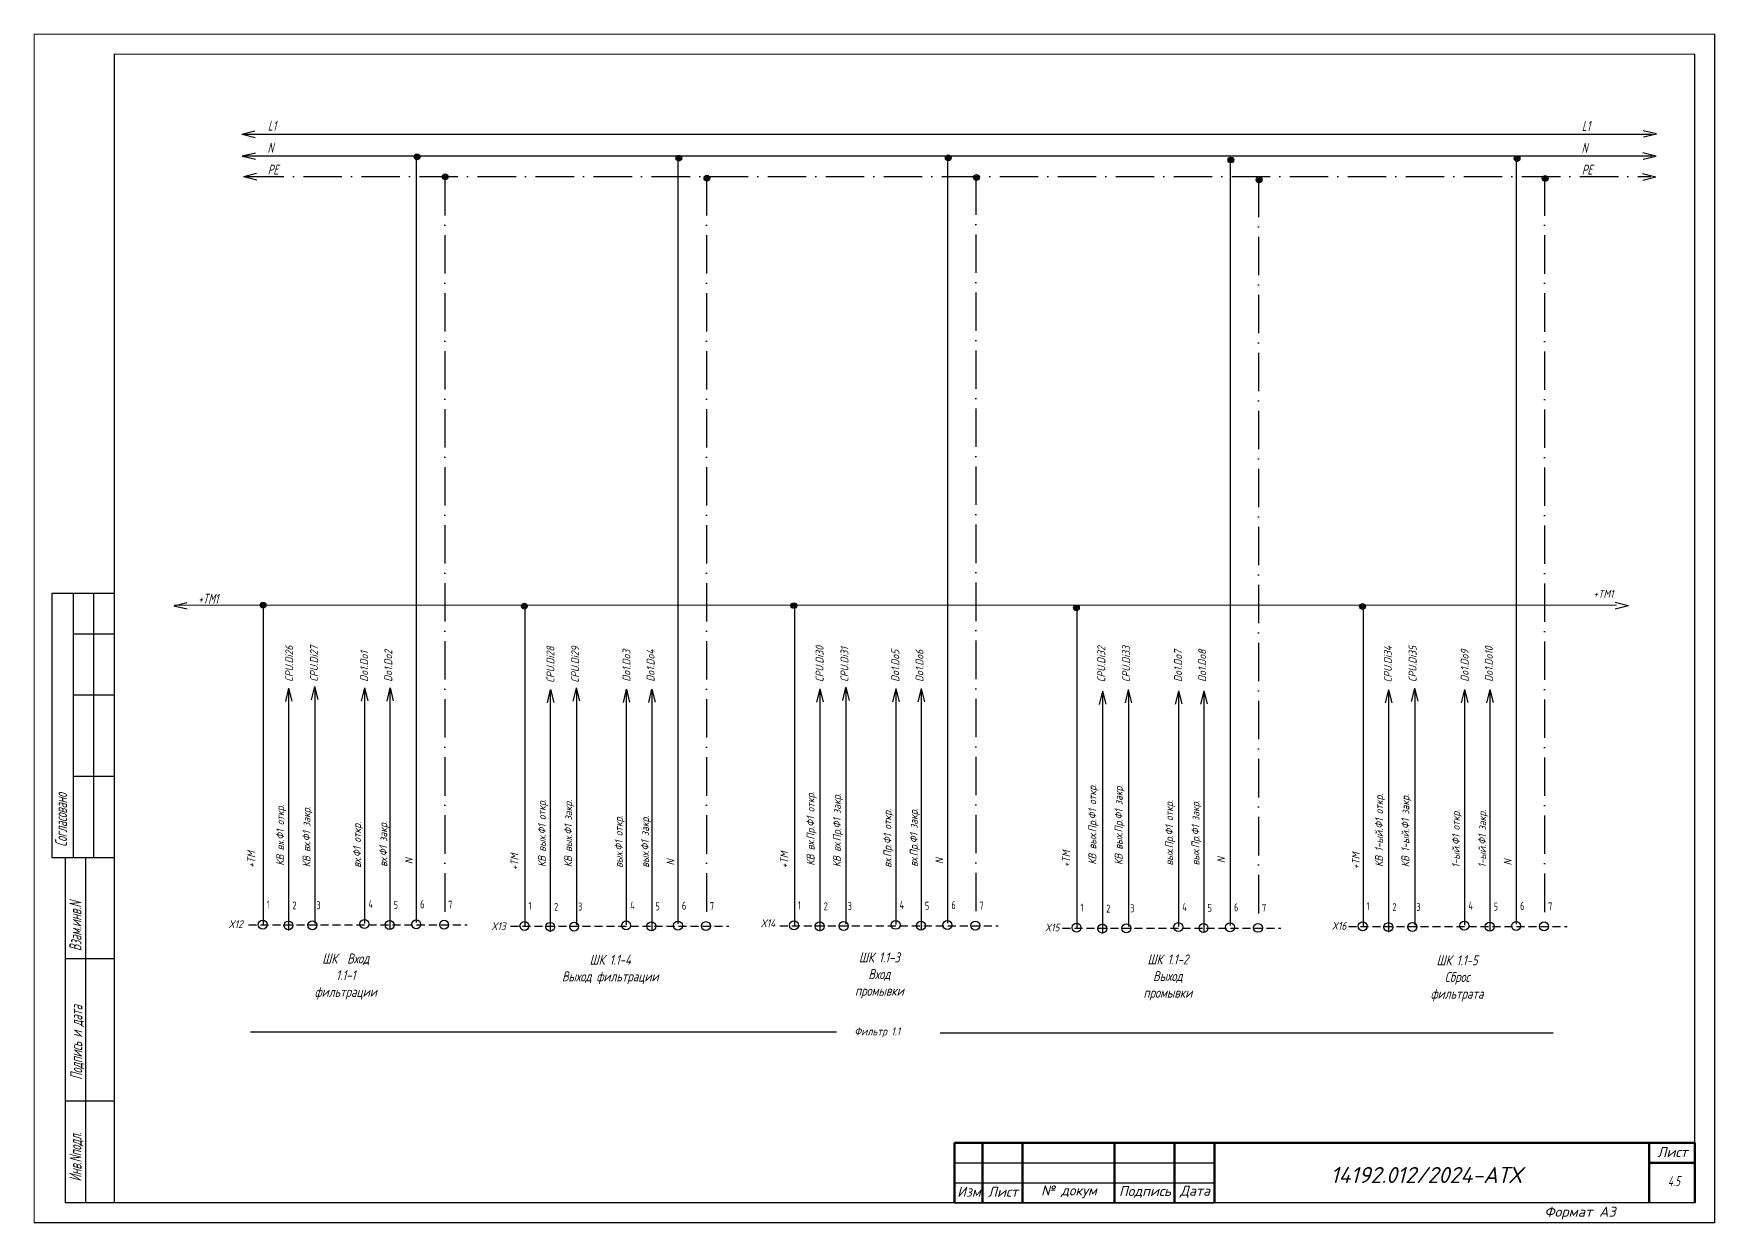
# Model space of a CAD drawing. Header units: millimetres. Extents: x 1510 to 10524, y 7125 to 13164.
# Drawn here: x 4761.3 to 5181.6, y 9991.3 to 10288.6 of the extents above; entities that cross this region are included whole.
import ezdxf
from ezdxf.enums import TextEntityAlignment as Align

# ---------------------------------------------------------------- set-up
doc = ezdxf.new("R2010")
doc.units = ezdxf.units.MM
doc.header["$LTSCALE"] = 4
for name, pattern in [('ACAD_ISO10W100', [18, 12, -3, 0, -3]), ('DASHED', [0.75, 0.5, -0.25]), ('SolidLine', [0])]:
    doc.linetypes.add(name, pattern=pattern)
for name, color, linetype in [('LOC', 8, 'Continuous'), ('RED_2.5mm^2', 1, 'Continuous'), ('SYMS', 7, 'Continuous'), ('Вспомогательная', 1, 'Continuous'), ('Текст', 2, 'Continuous')]:
    doc.layers.add(name, color=color, linetype=linetype)
for name, color, linetype, lineweight in [('RAMKA', 7, 'Continuous', 25), ('SHTAMP', 7, 'SolidLine', 25), ('Основеая', 5, 'Continuous', 60), ('СХЕМА', 7, 'Continuous', 25)]:
    doc.layers.add(name, color=color, linetype=linetype, lineweight=lineweight)
doc.styles.add('COTES', font='cs_gost2304.shx', dxfattribs={"width": 0.75, "oblique": 15})
doc.styles.add('ISOCPEUR', font='isocpeui.ttf')
doc.styles.add('Simplex00.10.00', font='simplex.shx')
doc.styles.add('Simplex25.085.15', font='', dxfattribs={"width": 0.85, "oblique": 15, "height": 2.5})
doc.styles.add('WD', font='romans.shx')
doc.styles.add('ГОСТ', font='isocpeur.ttf', dxfattribs={"oblique": 15})
doc.styles.add('Стиль мой-1', font='', dxfattribs={"width": 0.85, "oblique": 15, "height": 2.5})
doc.styles.get('Simplex25.085.15').set_extended_font_data('GOST type A')
doc.styles.get('Стиль мой-1').set_extended_font_data('GOST type A')

# ---------------------------------------------------------------- blocks, each defined once
blk = doc.blocks.new('Формат А3')
at = {"color": 0, "linetype": 'Continuous', "const_width": 0.3}
for points in [[(-420, 297), (0, 297), (0, 0), (-420, 0)], [(-400, 5), (-400, 292), (-5, 292), (-5, 5)]]:
    blk.add_lwpolyline(points, close=True, dxfattribs=at)
at = {"color": 0, "linetype": 'Continuous', "style": 'Simplex00.10.00', "oblique": 15}
blk.add_text('Формат А3', height=2.5, dxfattribs=at).set_placement((-33.67, 2.75), align=Align.MIDDLE_CENTER)
blk = doc.blocks.new('A$C73A268AF')
at = {"lineweight": 30}
for p, q in [((4.57, 157.46), (20.05, 157.46)), ((4.57, 157.46), (4.57, 91.46)), ((9.89, 157.46), (9.89, 91.46)), ((14.97, 157.46), (14.97, 91.46)), ((9.89, 147.31), (20.05, 147.31)), ((9.89, 132.08), (20.05, 132.08)), ((9.89, 111.77), (20.05, 111.77)), ((4.57, 91.46), (20.05, 91.46)), ((7.96, 5.15), (7.96, 91.46)), ((13.04, 5.15), (13.04, 91.46)), ((20.15, 66.08), (7.96, 66.08)), ((20.15, 30.54), (7.96, 30.54))]:
    blk.add_line(p, q, dxfattribs=at)
blk.add_lwpolyline([(20.15, 5.15), (7.96, 5.15)], dxfattribs=at)
at = {"layer": 'Вспомогательная', "color": 7}
for p, q in [((230.15, 15.15), (295.15, 15.15)), ((230.15, 10.15), (295.15, 10.15)), ((230.15, 5.15), (295.15, 5.15))]:
    blk.add_line(p, q, dxfattribs=at)
at = {"layer": 'Основеая', "color": 7}
for p, q in [((230.15, 20.15), (230.15, 5.15)), ((415.15, 20.15), (230.15, 20.15)), ((237.15, 20.15), (237.15, 5.15)), ((247.15, 20.15), (247.15, 5.15)), ((270.15, 20.15), (270.15, 5.15)), ((285.15, 20.15), (285.15, 5.15)), ((295.15, 20.15), (295.15, 5.15)), ((403.72, 20.15), (403.72, 5.15)), ((415.15, 20.15), (415.15, 5.15)), ((403.72, 15.15), (415.15, 15.15))]:
    blk.add_line(p, q, dxfattribs=at)
blk.add_blockref('Формат А3', (420.15, 0.15))
at = {"layer": 'RAMKA', "style": 'COTES', "oblique": 15, "width": 0.75}
for s, p in [('Согласовано', (8.35, 94.1)), ('Взам.инв.N', (11.94, 68.02)), ('Подпись и дата', (12.17, 35.86)), ('Инв.Nподл.', (11.97, 10.43))]:
    blk.add_text(s, height=3, rotation=90, dxfattribs=at).set_placement(p)
at = {"layer": 'Текст', "color": 7, "char_height": 2.5, "style": 'ГОСТ'}
for s, insert, width, attachment_point in [('{\\fISOCPEUR|b0|i0|c204|p34;Лист}', (413.32, 17.81), 11.4585, 6), ('{\\fISOCPEUR|b0|i0|c204|p34;Изм}', (233.75, 7.88), 7, 5), ('{\\fISOCPEUR|b0|i0|c204|p34;Лист}', (242.25, 7.88), 10, 5), ('{\\fISOCPEUR|b0|i0|c204|p34;№ докум}', (258.75, 7.88), 23, 5), ('{\\fISOCPEUR|b0|i0|c204|p34;Подпись}', (277.75, 7.88), 15, 5), ('{\\fISOCPEUR|b0|i0|c204|p34;Дата}', (290.25, 7.88), 10, 5)]:
    blk.add_mtext(s, dxfattribs=dict(at, insert=insert, width=width, attachment_point=attachment_point))
blk = doc.blocks.new('WDDOT')
for radius in [0.72, 0.449, 0.223]:
    blk.add_circle((0, 0), radius)
blk = doc.blocks.new('VT0W02')
blk.add_circle((0, 0), 0.0699)
at = {"style": 'WD'}
for tag, p, width in [('INST', (0.062, 0.42), 0.7), ('LOC', (0.062, 0.25), 0.7), ('DESC1', (0.053, -0.385), 0.8)]:
    blk.add_attdef(tag, p, '', height=0.125, dxfattribs=dict(at, width=width))
at = {"style": 'WD', "flags": 1}
for tag, p, height in [('X4TERM01', (-0.07, 0), 0.0125), ('X4TERMDESC01', (-0.055, -0.023), 0.025), ('X2TERMDESC01', (-0.006, 0.029), 0.025), ('STRIPSEQ', (0, 0), 0.00125), ('X2TERM01', (0, 0.07), 0.0125), ('X1TERMDESC01', (0.039, -0.003), 0.025), ('X1TERM01', (0.07, 0), 0.0125), ('LINKTERM', (0, -0.002), 0.00125), ('X8TERM01', (0, -0.07), 0.0125), ('X8TERMDESC01', (0, -0.054), 0.025)]:
    blk.add_attdef(tag, p, '', height=height, dxfattribs=at)
at = {"linetype": 'Continuous', "style": 'WD'}
for tag, p, height, width, flags in [('WIRENO', (0.062, 0.094), 0.125, 0.8, 8), ('TAGSTRIP', (0.053, -0.229), 0.125, 0.9, 8), ('DESC2', (0.053, -0.541), 0.125, 0.8, 8), ('CAT', (0.213, -0.406), 0.109, 0.8, 1), ('DESC3', (0.053, -0.698), 0.125, 0.8, 8)]:
    blk.add_attdef(tag, p, '', height=height, dxfattribs=dict(at, width=width, flags=flags))
at = {"linetype": 'Continuous', "style": 'WD', "width": 0.8, "flags": 1}
blk.add_attdef('MFG', text='', height=0.109, dxfattribs=at).set_placement((0.088, -0.406), align=Align.RIGHT)
at = {"style": 'WD', "width": 0.7, "flags": 1}
blk.add_attdef('ASSYCODE', (0.062, -0.281), '', height=0.01, dxfattribs=at)

msp = doc.modelspace()

# ---------------------------------------------------------------- linework, layer by layer
at = {"linetype": 'DASHED'}
for p, q in [((4815.05, 10065.92), (4869.65, 10065.92)), ((4880.46, 10065.58), (4935.06, 10065.58)), ((4947.81, 10065.72), (5002.41, 10065.72)), ((5018.44, 10065.15), (5073.04, 10065.15)), ((5089.95, 10065.5), (5144.55, 10065.5))]:
    msp.add_line(p, q, dxfattribs=at)
at = {"color": 7, "ltscale": 0.2}
for p, q in [((4961.96, 10039.09), (4815.56, 10039.09)), ((4987.92, 10038.92), (5141.1, 10038.92))]:
    msp.add_line(p, q, dxfattribs=at)
at = {"layer": 'RED_2.5mm^2', "linetype": 'Continuous', "ltscale": 0.2}
for p, q in [((4813.88, 10263.56), (5165.86, 10263.56)), ((4813.48, 10258.07), (5165.9, 10258.07)), ((4856.93, 10257.99), (4856.93, 10066.56)), ((4922.34, 10257.99), (4922.34, 10066.23)), ((4989.69, 10258.13), (4989.69, 10066.36)), ((5060.32, 10257.56), (5060.32, 10065.8)), ((5131.82, 10257.92), (5131.82, 10066.15)), ((4818.69, 10145.38), (4818.69, 10065.97)), ((4884.1, 10145.25), (4884.1, 10065.64)), ((4951.45, 10145.73), (4951.45, 10065.77)), ((5022.08, 10145.33), (5022.08, 10065.21)), ((5093.58, 10145.54), (5093.58, 10065.56)), ((4844.03, 10125.05), (4844.03, 10066.26)), ((4850.38, 10125.08), (4850.38, 10064.85)), ((4825.03, 10124.79), (4825.03, 10064.56)), ((4831.58, 10124.94), (4831.58, 10066.27)), ((4890.45, 10124.45), (4890.45, 10064.22)), ((4896.99, 10124.61), (4896.99, 10065.94)), ((4909.45, 10124.71), (4909.45, 10065.93)), ((4915.8, 10124.74), (4915.8, 10064.51)), ((4957.8, 10124.59), (4957.8, 10064.36)), ((4964.34, 10124.74), (4964.34, 10066.07)), ((4976.8, 10124.85), (4976.8, 10066.06)), ((4983.15, 10124.88), (4983.15, 10064.65)), ((5028.43, 10124.02), (5028.43, 10063.79)), ((5034.97, 10124.18), (5034.97, 10065.51)), ((5047.42, 10124.29), (5047.42, 10065.5)), ((5053.77, 10124.31), (5053.77, 10064.08)), ((5099.93, 10124.38), (5099.93, 10064.14)), ((5106.48, 10124.53), (5106.48, 10065.86)), ((5118.93, 10124.64), (5118.93, 10065.85)), ((5125.28, 10124.67), (5125.28, 10064.43))]:
    msp.add_line(p, q, dxfattribs=at)
at = {"layer": 'RED_2.5mm^2', "linetype": 'ACAD_ISO10W100', "ltscale": 0.2}
for p, q in [((4814.28, 10252.92), (5165.5, 10252.92)), ((4864.05, 10252.82), (4864.05, 10067.56)), ((4929.46, 10252.82), (4929.46, 10067.22)), ((4996.81, 10252.96), (4996.81, 10067.36)), ((5067.44, 10252.4), (5067.44, 10066.79)), ((5138.94, 10252.75), (5138.94, 10067.14))]:
    msp.add_line(p, q, dxfattribs=at)
at = {"layer": 'SYMS', "linetype": 'Continuous', "ltscale": 0.2}
for p, q in [((4813.36, 10263.53), (4816.63, 10264.34)), ((5166.89, 10263.59), (5163.62, 10264.39)), ((4813.4, 10263.5), (4816.67, 10262.7)), ((5166.92, 10263.55), (5163.65, 10262.74)), ((4813.48, 10258.08), (4816.75, 10258.89)), ((4813.52, 10258.04), (4816.79, 10257.24)), ((5166.78, 10258.02), (5163.51, 10258.82)), ((5166.81, 10257.98), (5163.54, 10257.17)), ((4813.77, 10252.97), (4817.04, 10253.78)), ((4813.8, 10252.94), (4817.07, 10252.14)), ((5166.72, 10252.8), (5163.45, 10253.6)), ((5166.76, 10252.76), (5163.49, 10251.95)), ((4796.36, 10145.7), (4799.63, 10146.51)), ((5159.86, 10145.68), (5156.59, 10146.48)), ((4796.4, 10145.66), (4799.66, 10144.87)), ((5159.89, 10145.65), (5156.62, 10144.84)), ((4825.03, 10125.06), (4824.23, 10121.79)), ((4825.06, 10125.1), (4825.87, 10121.83)), ((4831.49, 10125.46), (4830.69, 10122.19)), ((4831.52, 10125.5), (4832.33, 10122.23)), ((4844.01, 10125.13), (4843.22, 10121.86)), ((4844.05, 10125.17), (4844.86, 10121.9)), ((4850.36, 10125.13), (4849.56, 10121.86)), ((4850.39, 10125.17), (4851.21, 10121.9)), ((4896.9, 10125.12), (4896.1, 10121.86)), ((4896.94, 10125.16), (4897.75, 10121.89)), ((4964.25, 10125.26), (4963.45, 10121.99)), ((4964.29, 10125.3), (4965.1, 10122.03)), ((5106.39, 10125.04), (5105.59, 10121.78)), ((5106.42, 10125.08), (5107.23, 10121.81)), ((4890.44, 10124.73), (4889.64, 10121.46)), ((4890.48, 10124.76), (4891.29, 10121.49)), ((4909.43, 10124.8), (4908.63, 10121.53)), ((4909.46, 10124.83), (4910.27, 10121.56)), ((4915.77, 10124.8), (4914.97, 10121.53)), ((4915.81, 10124.83), (4916.62, 10121.56)), ((4957.79, 10124.86), (4956.99, 10121.59)), ((4957.83, 10124.9), (4958.64, 10121.63)), ((4976.78, 10124.93), (4975.98, 10121.66)), ((4976.81, 10124.97), (4977.62, 10121.7)), ((4983.12, 10124.93), (4982.32, 10121.66)), ((4983.16, 10124.97), (4983.97, 10121.7)), ((5028.42, 10124.3), (5027.62, 10121.03)), ((5028.45, 10124.33), (5029.27, 10121.06)), ((5034.88, 10124.69), (5034.08, 10121.43)), ((5034.91, 10124.73), (5035.73, 10121.46)), ((5047.41, 10124.37), (5046.61, 10121.1)), ((5047.44, 10124.4), (5048.25, 10121.13)), ((5053.75, 10124.37), (5052.95, 10121.1)), ((5053.78, 10124.4), (5054.6, 10121.13)), ((5099.93, 10124.65), (5099.13, 10121.38)), ((5099.96, 10124.68), (5100.77, 10121.41)), ((5118.91, 10124.72), (5118.11, 10121.45)), ((5118.95, 10124.75), (5119.76, 10121.48)), ((5125.26, 10124.72), (5124.46, 10121.45)), ((5125.29, 10124.75), (5126.1, 10121.48))]:
    msp.add_line(p, q, dxfattribs=at)
at = {"layer": 'СХЕМА', "color": 1, "linetype": 'Continuous', "lineweight": 20, "ltscale": 30}
msp.add_line((5156.95, 10145.81), (4796.46, 10145.81), dxfattribs=at)

# ---------------------------------------------------------------- block references
at = {"ltscale": 1.2}
msp.add_blockref('A$C73A268AF', (4761.32, 9991.35), dxfattribs=at)
at = {"layer": 'SYMS', "linetype": 'Continuous', "ltscale": 0.2}
for p in [(4857.16, 10257.84), (4922.57, 10257.5), (4989.92, 10257.64), (5060.55, 10257.07), (5132.06, 10257.42), (4864.19, 10252.89), (4929.6, 10252.55), (4996.95, 10252.69), (5067.58, 10252.12), (5139.09, 10252.47), (4818.65, 10145.81), (4883.96, 10145.57), (4951.31, 10145.7), (5093.44, 10145.49), (5021.93, 10145.14)]:
    msp.add_blockref('WDDOT', p, dxfattribs=at)
ref = msp.add_blockref('VT0W02', (4818.57, 10066.01), dxfattribs=dict(at, xscale=16, yscale=16, zscale=16))
ref.add_attrib('LOC', '1', (4819.57, 10070.01), dxfattribs={"layer": 'LOC', "height": 2, "style": 'WD', "width": 0.7})
ref = msp.add_blockref('VT0W02', (4825.01, 10065.78), dxfattribs=dict(at, xscale=16, yscale=16, zscale=16))
ref.add_attrib('LOC', '2', (4826.01, 10069.78), dxfattribs={"layer": 'LOC', "height": 2, "style": 'WD', "width": 0.7})
ref = msp.add_blockref('VT0W02', (4831, 10065.85), dxfattribs=dict(at, xscale=16, yscale=16, zscale=16))
ref.add_attrib('LOC', '3', (4832, 10069.85), dxfattribs={"layer": 'LOC', "height": 2, "style": 'WD', "width": 0.7})
ref = msp.add_blockref('VT0W02', (4844, 10066.14), dxfattribs=dict(at, xscale=16, yscale=16, zscale=16))
ref.add_attrib('LOC', '4', (4845, 10070.14), dxfattribs={"layer": 'LOC', "height": 2, "style": 'WD', "width": 0.7})
ref = msp.add_blockref('VT0W02', (4850.31, 10065.91), dxfattribs=dict(at, xscale=16, yscale=16, zscale=16))
ref.add_attrib('LOC', '5', (4851.31, 10069.91), dxfattribs={"layer": 'LOC', "height": 2, "style": 'WD', "width": 0.7})
ref = msp.add_blockref('VT0W02', (4856.93, 10066.08), dxfattribs=dict(at, xscale=16, yscale=16, zscale=16))
ref.add_attrib('LOC', '6', (4857.93, 10070.08), dxfattribs={"layer": 'LOC', "height": 2, "style": 'WD', "width": 0.7})
ref = msp.add_blockref('VT0W02', (4863.92, 10065.96), dxfattribs=dict(at, xscale=16, yscale=16, zscale=16))
ref.add_attrib('LOC', '7', (4864.92, 10069.96), dxfattribs={"layer": 'LOC', "height": 2, "style": 'WD', "width": 0.7})
ref = msp.add_blockref('VT0W02', (4883.99, 10065.68), dxfattribs=dict(at, xscale=16, yscale=16, zscale=16))
ref.add_attrib('LOC', '1', (4884.99, 10069.68), dxfattribs={"layer": 'LOC', "height": 2, "style": 'WD', "width": 0.7})
ref = msp.add_blockref('VT0W02', (4890.42, 10065.45), dxfattribs=dict(at, xscale=16, yscale=16, zscale=16))
ref.add_attrib('LOC', '2', (4891.42, 10069.45), dxfattribs={"layer": 'LOC', "height": 2, "style": 'WD', "width": 0.7})
ref = msp.add_blockref('VT0W02', (4896.41, 10065.51), dxfattribs=dict(at, xscale=16, yscale=16, zscale=16))
ref.add_attrib('LOC', '3', (4897.41, 10069.51), dxfattribs={"layer": 'LOC', "height": 2, "style": 'WD', "width": 0.7})
ref = msp.add_blockref('VT0W02', (4909.41, 10065.8), dxfattribs=dict(at, xscale=16, yscale=16, zscale=16))
ref.add_attrib('LOC', '4', (4910.41, 10069.8), dxfattribs={"layer": 'LOC', "height": 2, "style": 'WD', "width": 0.7})
ref = msp.add_blockref('VT0W02', (4915.72, 10065.58), dxfattribs=dict(at, xscale=16, yscale=16, zscale=16))
ref.add_attrib('LOC', '5', (4916.72, 10069.58), dxfattribs={"layer": 'LOC', "height": 2, "style": 'WD', "width": 0.7})
ref = msp.add_blockref('VT0W02', (4922.34, 10065.74), dxfattribs=dict(at, xscale=16, yscale=16, zscale=16))
ref.add_attrib('LOC', '6', (4923.34, 10069.74), dxfattribs={"layer": 'LOC', "height": 2, "style": 'WD', "width": 0.7})
ref = msp.add_blockref('VT0W02', (4929.34, 10065.62), dxfattribs=dict(at, xscale=16, yscale=16, zscale=16))
ref.add_attrib('LOC', '7', (4930.34, 10069.62), dxfattribs={"layer": 'LOC', "height": 2, "style": 'WD', "width": 0.7})
ref = msp.add_blockref('VT0W02', (4951.34, 10065.81), dxfattribs=dict(at, xscale=16, yscale=16, zscale=16))
ref.add_attrib('LOC', '1', (4952.34, 10069.81), dxfattribs={"layer": 'LOC', "height": 2, "style": 'WD', "width": 0.7})
ref = msp.add_blockref('VT0W02', (4957.77, 10065.58), dxfattribs=dict(at, xscale=16, yscale=16, zscale=16))
ref.add_attrib('LOC', '2', (4958.77, 10069.58), dxfattribs={"layer": 'LOC', "height": 2, "style": 'WD', "width": 0.7})
ref = msp.add_blockref('VT0W02', (4963.76, 10065.65), dxfattribs=dict(at, xscale=16, yscale=16, zscale=16))
ref.add_attrib('LOC', '3', (4964.76, 10069.65), dxfattribs={"layer": 'LOC', "height": 2, "style": 'WD', "width": 0.7})
ref = msp.add_blockref('VT0W02', (4976.76, 10065.94), dxfattribs=dict(at, xscale=16, yscale=16, zscale=16))
ref.add_attrib('LOC', '4', (4977.76, 10069.94), dxfattribs={"layer": 'LOC', "height": 2, "style": 'WD', "width": 0.7})
ref = msp.add_blockref('VT0W02', (4983.07, 10065.71), dxfattribs=dict(at, xscale=16, yscale=16, zscale=16))
ref.add_attrib('LOC', '5', (4984.07, 10069.71), dxfattribs={"layer": 'LOC', "height": 2, "style": 'WD', "width": 0.7})
ref = msp.add_blockref('VT0W02', (4989.69, 10065.88), dxfattribs=dict(at, xscale=16, yscale=16, zscale=16))
ref.add_attrib('LOC', '6', (4990.69, 10069.88), dxfattribs={"layer": 'LOC', "height": 2, "style": 'WD', "width": 0.7})
ref = msp.add_blockref('VT0W02', (4996.69, 10065.76), dxfattribs=dict(at, xscale=16, yscale=16, zscale=16))
ref.add_attrib('LOC', '7', (4997.69, 10069.76), dxfattribs={"layer": 'LOC', "height": 2, "style": 'WD', "width": 0.7})
ref = msp.add_blockref('VT0W02', (5021.96, 10065.25), dxfattribs=dict(at, xscale=16, yscale=16, zscale=16))
ref.add_attrib('LOC', '1', (5022.96, 10069.25), dxfattribs={"layer": 'LOC', "height": 2, "style": 'WD', "width": 0.7})
ref = msp.add_blockref('VT0W02', (5028.4, 10065.02), dxfattribs=dict(at, xscale=16, yscale=16, zscale=16))
ref.add_attrib('LOC', '2', (5029.4, 10069.02), dxfattribs={"layer": 'LOC', "height": 2, "style": 'WD', "width": 0.7})
ref = msp.add_blockref('VT0W02', (5034.39, 10065.08), dxfattribs=dict(at, xscale=16, yscale=16, zscale=16))
ref.add_attrib('LOC', '3', (5035.39, 10069.08), dxfattribs={"layer": 'LOC', "height": 2, "style": 'WD', "width": 0.7})
ref = msp.add_blockref('VT0W02', (5047.39, 10065.37), dxfattribs=dict(at, xscale=16, yscale=16, zscale=16))
ref.add_attrib('LOC', '4', (5048.39, 10069.37), dxfattribs={"layer": 'LOC', "height": 2, "style": 'WD', "width": 0.7})
ref = msp.add_blockref('VT0W02', (5053.7, 10065.15), dxfattribs=dict(at, xscale=16, yscale=16, zscale=16))
ref.add_attrib('LOC', '5', (5054.7, 10069.15), dxfattribs={"layer": 'LOC', "height": 2, "style": 'WD', "width": 0.7})
ref = msp.add_blockref('VT0W02', (5060.32, 10065.31), dxfattribs=dict(at, xscale=16, yscale=16, zscale=16))
ref.add_attrib('LOC', '6', (5061.32, 10069.31), dxfattribs={"layer": 'LOC', "height": 2, "style": 'WD', "width": 0.7})
ref = msp.add_blockref('VT0W02', (5067.31, 10065.19), dxfattribs=dict(at, xscale=16, yscale=16, zscale=16))
ref.add_attrib('LOC', '7', (5068.31, 10069.19), dxfattribs={"layer": 'LOC', "height": 2, "style": 'WD', "width": 0.7})
ref = msp.add_blockref('VT0W02', (5093.47, 10065.6), dxfattribs=dict(at, xscale=16, yscale=16, zscale=16))
ref.add_attrib('LOC', '1', (5094.47, 10069.6), dxfattribs={"layer": 'LOC', "height": 2, "style": 'WD', "width": 0.7})
ref = msp.add_blockref('VT0W02', (5099.91, 10065.37), dxfattribs=dict(at, xscale=16, yscale=16, zscale=16))
ref.add_attrib('LOC', '2', (5100.91, 10069.37), dxfattribs={"layer": 'LOC', "height": 2, "style": 'WD', "width": 0.7})
ref = msp.add_blockref('VT0W02', (5105.9, 10065.43), dxfattribs=dict(at, xscale=16, yscale=16, zscale=16))
ref.add_attrib('LOC', '3', (5106.9, 10069.43), dxfattribs={"layer": 'LOC', "height": 2, "style": 'WD', "width": 0.7})
ref = msp.add_blockref('VT0W02', (5118.9, 10065.72), dxfattribs=dict(at, xscale=16, yscale=16, zscale=16))
ref.add_attrib('LOC', '4', (5119.9, 10069.72), dxfattribs={"layer": 'LOC', "height": 2, "style": 'WD', "width": 0.7})
ref = msp.add_blockref('VT0W02', (5125.21, 10065.5), dxfattribs=dict(at, xscale=16, yscale=16, zscale=16))
ref.add_attrib('LOC', '5', (5126.21, 10069.5), dxfattribs={"layer": 'LOC', "height": 2, "style": 'WD', "width": 0.7})
ref = msp.add_blockref('VT0W02', (5131.83, 10065.66), dxfattribs=dict(at, xscale=16, yscale=16, zscale=16))
ref.add_attrib('LOC', '6', (5132.83, 10069.66), dxfattribs={"layer": 'LOC', "height": 2, "style": 'WD', "width": 0.7})
ref = msp.add_blockref('VT0W02', (5138.82, 10065.54), dxfattribs=dict(at, xscale=16, yscale=16, zscale=16))
ref.add_attrib('LOC', '7', (5139.82, 10069.54), dxfattribs={"layer": 'LOC', "height": 2, "style": 'WD', "width": 0.7})

# ---------------------------------------------------------------- texts
at = {"style": 'Simplex25.085.15', "oblique": 15}
for s, height, width, p in [('L1', 2.5, 0.85, (4819.84, 10264.38)), ('L1', 2.5, 0.85, (5148.25, 10264.34)), ('N', 2.5, 0.85, (4819.77, 10258.89)), ('N', 2.5, 0.85, (5148.17, 10258.85)), ('PE', 2.5, 0.85, (4819.82, 10253.42)), ('PE', 2.5, 0.85, (5148.23, 10253.38)), ('+TM1', 2.5, 0.85, (4802.41, 10146.15)), ('+TM1', 1.961, 1.083459, (5151.12, 10147.67)), ('X12', 1.961, 1.083459, (4810, 10065.12)), ('X13', 1.961, 1.083459, (4875.68, 10064.61)), ('X14', 1.961, 1.083459, (4943, 10065.35)), ('X15', 1.961, 1.083459, (5014.04, 10064.29)), ('X16', 1.961, 1.083459, (5085.74, 10064.69)), ('Фильтр 1.1', 1.961, 1.083459, (4966.44, 10038.34))]:
    msp.add_text(s, height=height, dxfattribs=dict(at, width=width)).set_placement(p)
at = {"style": 'Simplex25.085.15', "oblique": 15, "width": 1.083459}
for s, height, p in [('CPU.Di26', 1.961, (4826.18, 10126.63)), ('CPU.Di27', 1.961, (4832.38, 10126.67)), ('Do1.Do1', 1.961, (4844.9, 10126.69)), ('Do1.Do2', 1.961, (4850.94, 10126.68)), ('CPU.Di28', 1.961, (4891.46, 10126.39)), ('CPU.Di29', 1.961, (4897.66, 10126.43)), ('Do1.Do3', 1.961, (4910.46, 10126.7)), ('Do1.Do4', 1.961, (4916.5, 10126.69)), ('CPU.Di30', 1.961, (4958.74, 10126.58)), ('CPU.Di31', 1.961, (4964.94, 10126.62)), ('Do1.Do5', 1.961, (4977.66, 10126.64)), ('Do1.Do6', 1.961, (4983.7, 10126.63)), ('CPU.Di32', 1.961, (5029.14, 10126.52)), ('CPU.Di33', 1.961, (5035.34, 10126.56)), ('Do1.Do7', 1.961, (5048.31, 10126.64)), ('Do1.Do8', 1.961, (5054.35, 10126.63)), ('CPU.Di34', 1.961, (5100.75, 10126.5)), ('CPU.Di35', 1.961, (5106.95, 10126.54)), ('Do1.Do9', 1.961, (5119.95, 10126.69)), ('Do1.Do10', 1.961, (5125.99, 10126.68)), ('КВ вых.Пр.Ф1 откр.', 1.9613, (5026.9, 10080.97)), ('КВ вых.Пр.Ф1 закр.', 1.9613, (5033.47, 10080.9)), ('КВ вх.Ф1 откр.', 1.9613, (4823.92, 10080.71)), ('КВ вых.Ф1 откр.', 1.9613, (4889.33, 10080.38)), ('КВ вых.Ф1 закр.', 1.9613, (4895.9, 10080.32)), ('КВ вх.Пр.Ф1 откр.', 1.9613, (4956.48, 10080.73)), ('КВ вх.Пр.Ф1 закр.', 1.9613, (4963.05, 10080.34)), ('вых.Пр.Ф1 откр.', 1.9613, (5046.1, 10080.77)), ('вых.Пр.Ф1 закр.', 1.9613, (5052.67, 10080.8)), ('КВ 1-ый.Ф1 откр.', 1.9613, (5098.55, 10080.41)), ('КВ 1-ый.Ф1 закр.', 1.9613, (5105.12, 10080.34)), ('КВ вх.Ф1 закр.', 1.9613, (4830.49, 10080.32)), ('вх.Ф1 откр.', 1.9613, (4843.12, 10080.21)), ('вх.Ф1 закр.', 1.9613, (4849.69, 10080.43)), ('вых.Ф1 откр.', 1.9613, (4908.53, 10080.18)), ('вых.Ф1 закр.', 1.9613, (4915.1, 10080.21)), ('вх.Пр.Ф1 откр.', 1.9613, (4975.68, 10080.23)), ('вх.Пр.Ф1 закр.', 1.9613, (4982.25, 10080.45)), ('1-ый.Ф1 откр.', 1.9613, (5117.75, 10080.2)), ('1-ый.Ф1 закр.', 1.9613, (5124.32, 10080.24)), ('+TM', 1.961, (4816.71, 10080.14)), ('+TM', 1.961, (4882.47, 10079.53)), ('+TM', 1.961, (4949.92, 10080.03)), ('+TM', 1.961, (5020.38, 10080.28)), ('N', 1.96, (5059.07, 10081.35)), ('+TM', 1.961, (5092.74, 10079.79)), ('N', 1.96, (4856.08, 10081.1)), ('N', 1.96, (4921.5, 10080.77)), ('N', 1.96, (4988.65, 10081.12)), ('N', 1.96, (5130.71, 10080.79))]:
    msp.add_text(s, height=height, rotation=90, dxfattribs=at).set_placement(p)
at = {"color": 7, "lineweight": 25, "insert": (5169.71, 10003.15), "char_height": 2.5, "attachment_point": 1, "style": 'Стиль мой-1'}
msp.add_mtext_dynamic_manual_height_columns('4.5', width=5.3031, gutter_width=12.5, heights=[0], dxfattribs=at)
at = {"layer": 'SHTAMP', "color": 0, "style": 'ISOCPEUR'}
msp.add_text('14192.012/2024-АТХ', height=4, dxfattribs=at).set_placement((5109.31, 10001.43), align=Align.CENTER)
at = {"layer": 'SYMS', "linetype": 'Continuous', "char_height": 2.5, "attachment_point": 2}
for s, insert, width in [('{\\Fsimplex|c204;\\Q15;\\W0.75;\\C0;ШК  Вход 1.1-1 фильтрации}', (4839.32, 10058.78), 16.2192), ('{\\Fsimplex|c204;\\Q15;\\W0.75;\\C0;ШК 1.1-4\\PВыход фильтрации}', (4905.42, 10058.46), 27.2347), ('{\\Fsimplex|c204;\\Q15;\\W0.75;\\C0;ШК 1.1-3\\PВход промывки}', (4972.69, 10059.04), 16.2192), ('{\\Fsimplex|c204;\\Q15;\\W0.75;\\C0;ШК 1.1-2 Выход промывки}', (5044.78, 10058.55), 16.2192), ('{\\Fsimplex|c204;\\Q15;\\W0.75;\\C0;ШК 1.1-5\\PСброс фильтрата}', (5117.07, 10058.33), 16.2192)]:
    msp.add_mtext(s, dxfattribs=dict(at, insert=insert, width=width))

doc.saveas('drawing.dxf')
